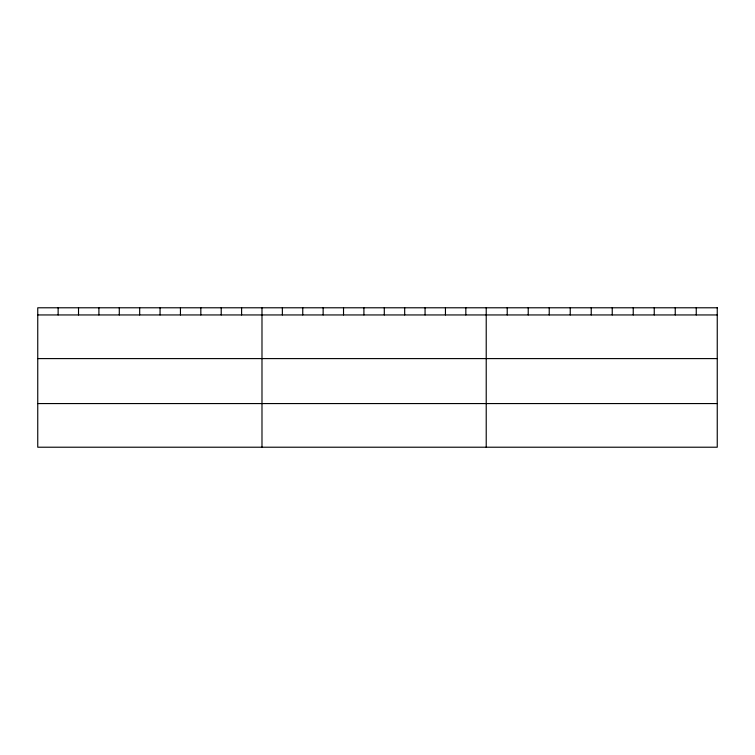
<?xml version="1.0" encoding="UTF-8"?>
<svg xmlns="http://www.w3.org/2000/svg" width="755" height="755" viewBox="0 0 755 755"><rect width="100%" height="100%" fill="white"/><g stroke="black" fill="none" stroke-linecap="round" stroke-linejoin="round"><path stroke-width="1.13" d="M37.75 314.948L717.25 314.948M37.75 358.597L717.25 358.597M37.75 403.566L717.25 403.566M696.252 307.785L696.252 314.948M675.244 307.785L675.244 314.948M654.245 307.785L654.245 314.948M633.237 307.785L633.237 314.948M612.239 307.785L612.239 314.948M591.231 307.785L591.231 314.948M570.233 307.785L570.233 314.948M549.225 307.785L549.225 314.948M528.226 307.785L528.226 314.948M507.218 307.785L507.218 314.948M486.22 307.785L486.22 447.215M465.835 307.785L465.835 314.948M445.45 307.785L445.45 314.948M425.065 307.785L425.065 314.948M404.68 307.785L404.68 314.948M384.295 307.785L384.295 314.948M363.91 307.785L363.91 314.948M343.525 307.785L343.525 314.948M323.14 307.785L323.14 314.948M302.755 307.785L302.755 314.948M282.37 307.785L282.37 314.948M261.985 307.785L261.985 447.215M241.6 307.785L241.6 314.948M221.215 307.785L221.215 314.948M200.83 307.785L200.83 314.948M180.445 307.785L180.445 314.948M160.06 307.785L160.06 314.948M139.675 307.785L139.675 314.948M119.29 307.785L119.29 314.948M98.905 307.785L98.905 314.948M78.52 307.785L78.52 314.948M58.135 307.785L58.135 314.948M717.25 307.785L37.75 307.785L37.75 447.215L717.25 447.215L717.25 307.785"/></g></svg>
